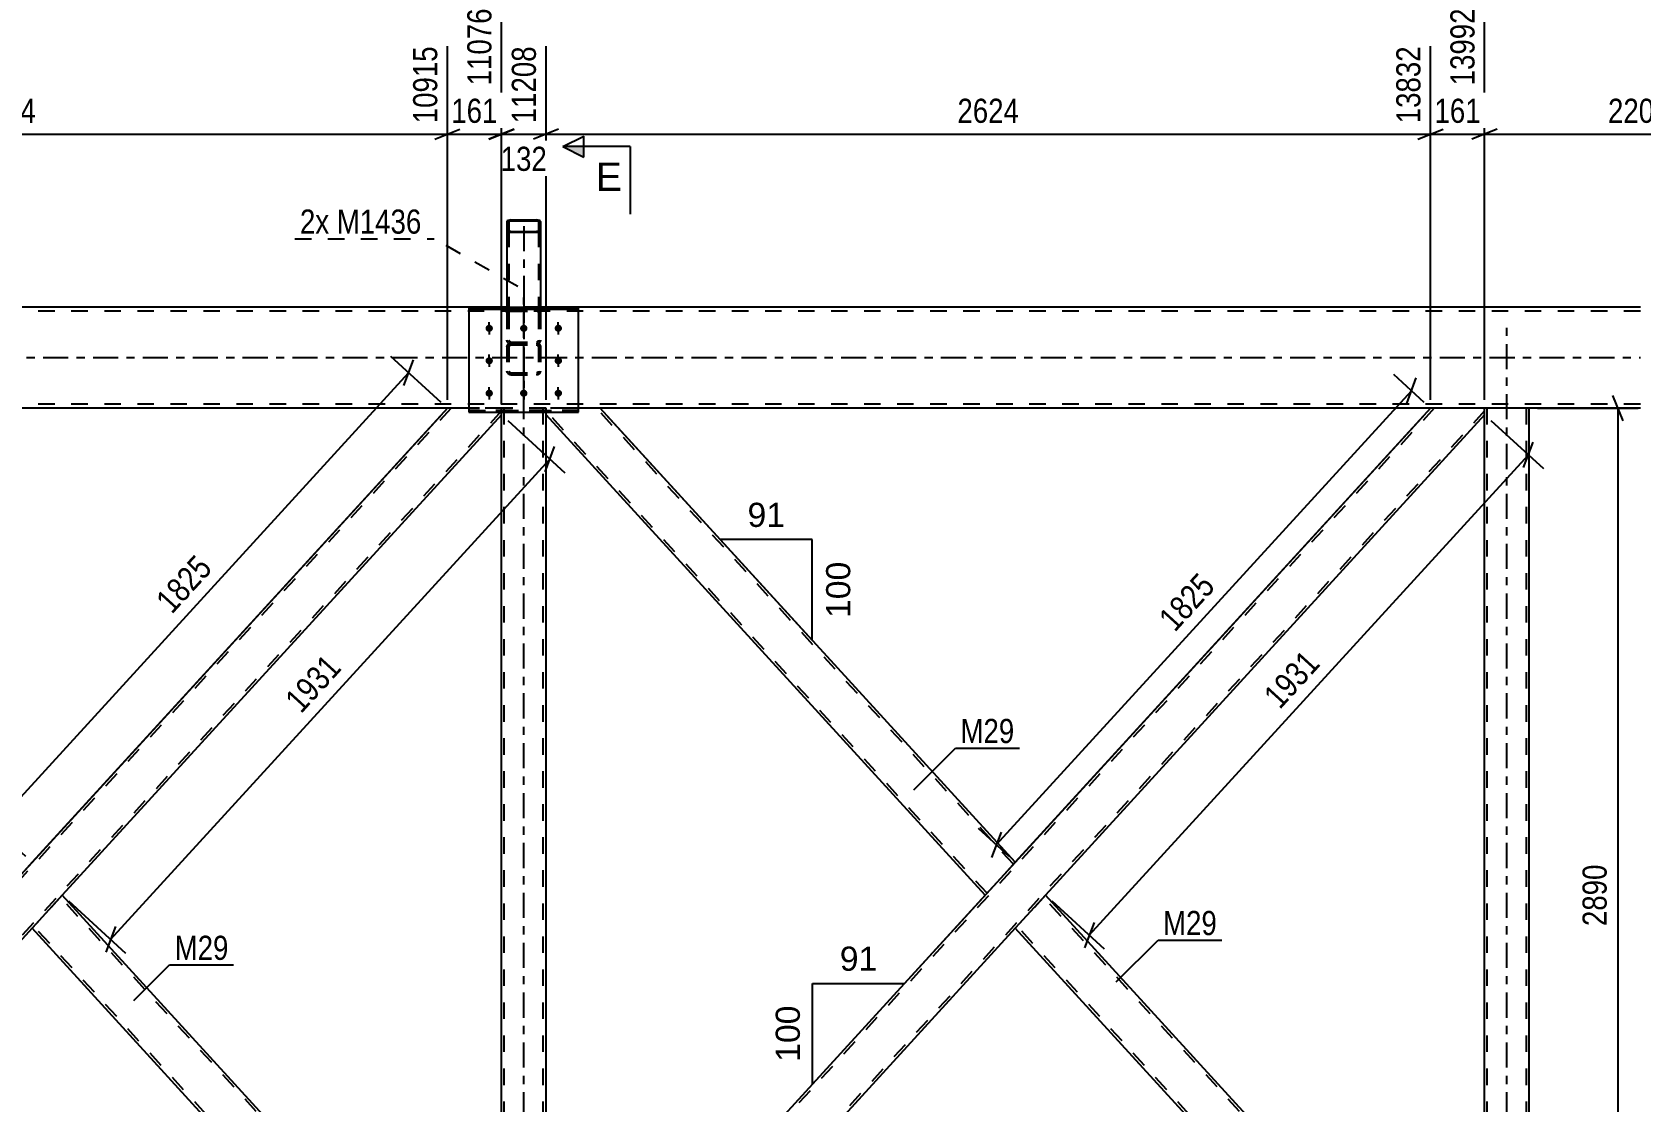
# Model space of a CAD drawing. Header units: millimetres. Extents: x -81 to 760, y -449 to 145.
# Drawn here: x 387.3 to 578.2, y -88.3 to 38.6 of the extents above; entities that cross this region are included whole.
import ezdxf

# ---------------------------------------------------------------- set-up
doc = ezdxf.new("R2010")
doc.units = ezdxf.units.MM
doc.linetypes.add('DXK_LINE_DOT2', pattern=[3.9198, 1.9599, -1.9599])
doc.linetypes.add('DXK_LINE_DOT3', pattern=[5.9187, 2.979, -0.9799, 0.9799, -0.9799])
doc.styles.add('Arial', font='ARIAL.TTF', dxfattribs={"height": 0.2})
doc.styles.add('Arial Narrow', font='ARIALN.TTF', dxfattribs={"height": 0.2})

# ---------------------------------------------------------------- blocks, each defined once
blk = doc.blocks.new('Part-389626899-6628 - 6530')
at = {"color": 2, "linetype": 'Continuous'}
for p, q in [((390.91, -63.8), (387.33, -67.71)), ((443.03, -120.8), (390.91, -63.8)), ((436.6, -121.6), (387.33, -67.71)), ((443.03, -121.6), (443.03, -120.8))]:
    blk.add_line(p, q, dxfattribs=at)
at = {"color": 7, "linetype": 'DXK_LINE_DOT2'}
for p, q in [((443.03, -121.27), (390.69, -64.04)), ((387.55, -67.48), (387.57, -67.46)), ((437.04, -121.6), (387.55, -67.48)), ((443.03, -121.6), (436.6, -121.6)), ((443.03, -121.6), (443.03, -121.57))]:
    blk.add_line(p, q, dxfattribs=at)
blk = doc.blocks.new('Part-389626899-6601 - 6530')
at = {"color": 7, "linetype": 'DXK_LINE_DOT3'}
blk.add_line((445.67, -131.6), (445.67, 4), dxfattribs=at)
at = {"color": 7, "linetype": 'DXK_LINE_DOT2'}
for p, q in [((448.31, -6), (443.03, -6)), ((443.03, -6.8), (443.03, -6)), ((443.35, -121.6), (443.35, -6)), ((447.99, -121.6), (447.99, -6)), ((448.31, -6.8), (448.31, -6)), ((443.03, -121.6), (443.03, -120.8)), ((443.03, -121.6), (448.31, -121.6)), ((448.31, -121.6), (448.31, -120.8))]:
    blk.add_line(p, q, dxfattribs=at)
at = {"color": 2, "linetype": 'Continuous'}
for p, q in [((443.03, -120.8), (443.03, -6.8)), ((448.31, -120.8), (448.31, -6.8))]:
    blk.add_line(p, q, dxfattribs=at)
blk = doc.blocks.new('Part-389626899-6561 - 6530')
at = {"color": 7, "linetype": 'DXK_LINE_DOT2'}
for p, q in [((437.04, -6), (331.64, -121.27)), ((443.03, -6.33), (337.63, -121.6)), ((443.03, -6), (436.6, -6)), ((443.03, -6.48), (443.03, -6)), ((387.33, -59.89), (383.76, -63.8)), ((390.91, -63.8), (387.33, -67.71)), ((338.06, -121.6), (331.64, -121.6))]:
    blk.add_line(p, q, dxfattribs=at)
at = {"color": 2, "linetype": 'Continuous'}
for p, q in [((436.6, -6), (387.33, -59.89)), ((443.03, -6.8), (390.91, -63.8)), ((443.03, -6.52), (443.03, -6.48)), ((443.03, -6.8), (443.03, -6.52)), ((383.76, -63.8), (331.64, -120.8)), ((387.33, -67.71), (338.06, -121.6)), ((331.64, -121.6), (331.64, -120.8))]:
    blk.add_line(p, q, dxfattribs=at)
blk = doc.blocks.new('Part-389626899-6571 - 6530')
at = {"color": 7, "linetype": 'DXK_LINE_DOT2'}
for p, q in [((454.73, -6), (448.31, -6)), ((448.31, -6.48), (448.31, -6)), ((500.64, -63.56), (448.31, -6.33)), ((503.78, -60.12), (454.3, -6)), ((503.97, -59.92), (503.57, -60.36)), ((500.64, -63.56), (500.66, -63.54))]:
    blk.add_line(p, q, dxfattribs=at)
at = {"color": 2, "linetype": 'Continuous'}
for p, q in [((448.31, -6.8), (448.31, -6.48)), ((500.42, -63.8), (448.31, -6.8)), ((504, -59.89), (454.73, -6)), ((503.57, -60.36), (500.42, -63.8)), ((504, -59.89), (503.57, -60.36))]:
    blk.add_line(p, q, dxfattribs=at)
blk = doc.blocks.new('Part-389626899-6576 - 6530')
at = {"color": 7, "linetype": 'DXK_LINE_DOT2'}
for p, q in [((553.71, -6), (448.31, -121.27)), ((559.69, -6.33), (454.3, -121.6)), ((559.69, -6), (553.27, -6)), ((504, -59.89), (500.42, -63.8)), ((507.58, -63.8), (504, -67.71)), ((454.73, -121.6), (448.31, -121.6))]:
    blk.add_line(p, q, dxfattribs=at)
at = {"color": 2, "linetype": 'Continuous'}
for p, q in [((553.27, -6), (504, -59.89)), ((559.69, -6.8), (507.58, -63.8)), ((559.69, -6.8), (559.69, -6)), ((500.42, -63.8), (448.31, -120.8)), ((504, -67.71), (454.73, -121.6)), ((448.31, -121.6), (448.31, -120.8))]:
    blk.add_line(p, q, dxfattribs=at)
blk = doc.blocks.new('Part-389626899-6591 - 6530')
at = {"color": 7, "linetype": 'DXK_LINE_DOT3'}
blk.add_line((562.33, -131.6), (562.33, 4), dxfattribs=at)
at = {"color": 7, "linetype": 'DXK_LINE_DOT2'}
for p, q in [((564.97, -6), (559.69, -6)), ((559.69, -6.8), (559.69, -6)), ((560.01, -121.6), (560.01, -6)), ((564.65, -121.6), (564.65, -6)), ((559.69, -121.6), (559.69, -120.8)), ((564.97, -121.6), (559.69, -121.6))]:
    blk.add_line(p, q, dxfattribs=at)
at = {"color": 2, "linetype": 'Continuous'}
for p, q in [((559.69, -120.8), (559.69, -6.8)), ((564.97, -121.6), (564.97, -6))]:
    blk.add_line(p, q, dxfattribs=at)
blk = doc.blocks.new('Part-389626899-6607 - 6530')
at = {"color": 7, "linetype": 'DXK_LINE_DOT2'}
for p, q in [((443.96, 5.79), (444.15, 5.83)), ((444.15, 5.83), (447.19, 5.83)), ((447.19, 5.83), (447.37, 5.79)), ((443.67, 5.32), (443.7, 5.51)), ((443.67, 5.32), (443.67, -1.59)), ((443.93, 5.41), (443.91, 5.32)), ((443.91, 5.32), (443.91, -1.59)), ((443.98, 5.5), (443.93, 5.41)), ((444.05, 5.55), (443.98, 5.5)), ((444.15, 5.57), (444.05, 5.55)), ((444.15, 5.57), (447.19, 5.57)), ((447.28, 5.55), (447.19, 5.57)), ((447.36, 5.5), (447.28, 5.55)), ((447.41, 5.41), (447.36, 5.5)), ((447.43, 5.32), (447.41, 5.41)), ((447.43, 5.32), (447.43, -1.59)), ((447.63, 5.51), (447.67, 5.32)), ((447.67, 5.32), (447.67, -1.59)), ((443.7, 1.89), (443.67, 2.08)), ((443.91, 2.08), (443.93, 1.98)), ((443.93, 1.98), (443.98, 1.9)), ((447.36, 1.9), (447.41, 1.98)), ((447.41, 1.98), (447.43, 2.08)), ((447.67, 2.08), (447.63, 1.89)), ((443.7, 1.44), (443.67, 1.27)), ((443.81, 1.59), (443.7, 1.44)), ((443.96, 1.69), (443.81, 1.59)), ((443.91, 1.27), (443.93, 1.36)), ((443.93, 1.36), (443.98, 1.43)), ((444.15, 1.72), (443.96, 1.69)), ((444.15, 1.57), (443.96, 1.61)), ((443.98, 1.9), (444.05, 1.84)), ((443.98, 1.43), (444.05, 1.48)), ((444.05, 1.84), (444.15, 1.83)), ((444.05, 1.48), (444.15, 1.5)), ((444.15, 1.83), (447.19, 1.83)), ((444.15, 1.72), (447.19, 1.72)), ((444.15, 1.57), (447.19, 1.57)), ((444.15, 1.5), (447.19, 1.5)), ((447.19, 1.83), (447.28, 1.84)), ((447.37, 1.69), (447.19, 1.72)), ((447.37, 1.61), (447.19, 1.57)), ((447.19, 1.5), (447.28, 1.48)), ((447.28, 1.84), (447.36, 1.9)), ((447.28, 1.48), (447.36, 1.43)), ((447.36, 1.43), (447.41, 1.36)), ((447.53, 1.59), (447.37, 1.69)), ((447.41, 1.36), (447.43, 1.27)), ((447.63, 1.44), (447.53, 1.59)), ((447.67, 1.27), (447.63, 1.44)), ((443.67, -1.59), (443.7, -1.76)), ((443.7, -1.76), (443.81, -1.9)), ((443.81, -1.9), (443.96, -2)), ((443.93, -1.67), (443.91, -1.59)), ((443.98, -1.74), (443.93, -1.67)), ((444.05, -1.79), (443.98, -1.74)), ((444.15, -1.81), (444.05, -1.79)), ((444.15, -1.81), (447.19, -1.81)), ((447.28, -1.79), (447.19, -1.81)), ((447.36, -1.74), (447.28, -1.79)), ((447.41, -1.67), (447.36, -1.74)), ((447.37, -2), (447.53, -1.9)), ((447.43, -1.59), (447.41, -1.67)), ((447.53, -1.9), (447.63, -1.76)), ((447.63, -1.76), (447.67, -1.59)), ((443.96, -2), (444.15, -2.04)), ((444.15, -2.04), (447.19, -2.04)), ((447.19, -2.04), (447.37, -2))]:
    blk.add_line(p, q, dxfattribs=at)
at = {"color": 7, "linetype": 'DXK_LINE_DOT3'}
blk.add_line((445.67, 7.12), (445.67, -3.58), dxfattribs=at)
at = {"color": 7, "linetype": 'DXK_LINE_DOT2'}
for centre, start, end in [((444.17, 5.34), 114.3199, 159.2416), ((447.17, 5.34), 20.7584, 65.6801), ((444.17, 2.06), 200.7584, 245.6801), ((447.17, 2.06), 294.3199, 339.2416)]:
    blk.add_arc(centre, 0.496, start, end, dxfattribs=at)
blk = doc.blocks.new('Part-389626899-6633 - 6530')
at = {"color": 2, "linetype": 'Continuous'}
for p, q in [((507.58, -63.8), (504, -67.71)), ((559.69, -120.8), (507.58, -63.8)), ((553.27, -121.6), (504, -67.71)), ((559.69, -121.6), (559.69, -120.8))]:
    blk.add_line(p, q, dxfattribs=at)
at = {"color": 7, "linetype": 'DXK_LINE_DOT2'}
for p, q in [((559.69, -121.27), (507.36, -64.04)), ((504.22, -67.48), (504.23, -67.46)), ((553.7, -121.6), (504.22, -67.48)), ((559.69, -121.6), (553.27, -121.6)), ((559.69, -121.6), (559.69, -121.57))]:
    blk.add_line(p, q, dxfattribs=at)
blk = doc.blocks.new('Part-389626899-6654 - 6530')
at = {"color": 7, "linetype": 'DXK_LINE_DOT2'}
for p, q in [((444.15, 5.83), (443.96, 5.79)), ((444.15, 5.83), (447.19, 5.83)), ((447.37, 5.79), (447.19, 5.83)), ((443.7, 5.51), (443.67, 5.32)), ((443.67, 5.32), (443.67, -1.59)), ((443.91, 5.32), (443.93, 5.41)), ((443.91, 5.32), (443.91, -1.59)), ((443.93, 5.41), (443.98, 5.5)), ((443.98, 5.5), (444.05, 5.55)), ((444.05, 5.55), (444.15, 5.57)), ((444.15, 5.57), (447.19, 5.57)), ((447.19, 5.57), (447.28, 5.55)), ((447.28, 5.55), (447.36, 5.5)), ((447.36, 5.5), (447.41, 5.41)), ((447.41, 5.41), (447.43, 5.32)), ((447.43, 5.32), (447.43, -1.59)), ((447.67, 5.32), (447.63, 5.51)), ((447.67, 5.32), (447.67, -1.59)), ((443.67, 2.08), (443.7, 1.89)), ((443.93, 1.98), (443.91, 2.08)), ((443.98, 1.9), (443.93, 1.98)), ((447.41, 1.98), (447.36, 1.9)), ((447.43, 2.08), (447.41, 1.98)), ((447.63, 1.89), (447.67, 2.08)), ((443.67, 1.27), (443.7, 1.44)), ((443.7, 1.44), (443.81, 1.59)), ((443.81, 1.59), (443.96, 1.69)), ((443.93, 1.36), (443.91, 1.27)), ((443.98, 1.43), (443.93, 1.36)), ((443.96, 1.69), (444.15, 1.72)), ((443.96, 1.61), (444.15, 1.57)), ((444.05, 1.84), (443.98, 1.9)), ((444.05, 1.48), (443.98, 1.43)), ((444.15, 1.83), (444.05, 1.84)), ((444.15, 1.5), (444.05, 1.48)), ((444.15, 1.83), (447.19, 1.83)), ((444.15, 1.72), (447.19, 1.72)), ((444.15, 1.57), (447.19, 1.57)), ((444.15, 1.5), (447.19, 1.5)), ((447.28, 1.84), (447.19, 1.83)), ((447.19, 1.72), (447.37, 1.69)), ((447.19, 1.57), (447.37, 1.61)), ((447.28, 1.48), (447.19, 1.5)), ((447.36, 1.9), (447.28, 1.84)), ((447.36, 1.43), (447.28, 1.48)), ((447.41, 1.36), (447.36, 1.43)), ((447.37, 1.69), (447.53, 1.59)), ((447.43, 1.27), (447.41, 1.36)), ((447.53, 1.59), (447.63, 1.44)), ((447.63, 1.44), (447.67, 1.27)), ((443.7, -1.76), (443.67, -1.59)), ((443.81, -1.9), (443.7, -1.76)), ((443.96, -2), (443.81, -1.9)), ((443.91, -1.59), (443.93, -1.67)), ((443.93, -1.67), (443.98, -1.74)), ((443.98, -1.74), (444.05, -1.79)), ((444.05, -1.79), (444.15, -1.81)), ((444.15, -1.81), (447.19, -1.81)), ((447.19, -1.81), (447.28, -1.79)), ((447.28, -1.79), (447.36, -1.74)), ((447.36, -1.74), (447.41, -1.67)), ((447.53, -1.9), (447.37, -2)), ((447.41, -1.67), (447.43, -1.59)), ((447.63, -1.76), (447.53, -1.9)), ((447.67, -1.59), (447.63, -1.76)), ((444.15, -2.04), (443.96, -2)), ((444.15, -2.04), (447.19, -2.04)), ((447.37, -2), (447.19, -2.04))]:
    blk.add_line(p, q, dxfattribs=at)
at = {"color": 7, "linetype": 'DXK_LINE_DOT3'}
blk.add_line((445.67, -3.58), (445.67, 7.12), dxfattribs=at)
at = {"color": 7, "linetype": 'DXK_LINE_DOT2'}
for centre, start, end in [((444.17, 5.34), 114.32, 159.2417), ((447.17, 5.34), 20.7583, 65.68), ((444.17, 2.06), 200.7583, 245.68), ((447.17, 2.06), 294.32, 339.2417)]:
    blk.add_arc(centre, 0.496, start, end, dxfattribs=at)
blk = doc.blocks.new('Part-389626899-6658 - 6530')
at = {"color": 2, "linetype": 'Continuous'}
for p, q in [((452.17, 5.95), (439.17, 5.95)), ((439.17, 5.95), (439.17, -6.48)), ((439.17, 5.73), (452.17, 5.73)), ((452.17, -6.48), (452.17, 5.95)), ((439.17, -6.48), (452.17, -6.48))]:
    blk.add_line(p, q, dxfattribs=at)
at = {"color": 7, "linetype": 'DXK_LINE_DOT2'}
blk.add_line((439.17, -6.26), (452.17, -6.26), dxfattribs=at)
blk = doc.blocks.new('Part-389626899-6664 - 6530')
at = {"color": 7, "linetype": 'DXK_LINE_DOT2'}
for p, q in [((452.17, 5.95), (439.17, 5.95)), ((439.17, 5.95), (439.17, -6.48)), ((439.17, 5.73), (452.17, 5.73)), ((452.17, -6.48), (452.17, 5.95)), ((452.17, -6.27), (439.17, -6.27)), ((439.17, -6.48), (452.17, -6.48))]:
    blk.add_line(p, q, dxfattribs=at)
blk = doc.blocks.new('Part-389626899-6712 - 6530')
at = {"color": 2, "linetype": 'Continuous'}
for p, q in [((443.67, 6), (0, 6)), ((578.17, 6), (447.67, 6)), ((439.17, -6), (218.83, -6)), ((578.17, -6), (452.17, -6))]:
    blk.add_line(p, q, dxfattribs=at)
at = {"color": 7, "linetype": 'DXK_LINE_DOT2'}
for p, q in [((447.67, 6), (443.67, 6)), ((578.17, 5.52), (0, 5.52)), ((578.17, -5.52), (0, -5.52)), ((452.17, -6), (439.17, -6))]:
    blk.add_line(p, q, dxfattribs=at)
at = {"color": 7, "linetype": 'DXK_LINE_DOT3'}
blk.add_line((-2, 0), (578.17, 0), dxfattribs=at)
blk = doc.blocks.new('Bolt-389626899-6813 - 6530')
at = {"linetype": 'Continuous'}
for points in [[(441.57, 3.89), (441.66, 3.88), (441.75, 3.85), (441.83, 3.81), (441.89, 3.75), (441.95, 3.68), (441.99, 3.6), (442, 3.52), (442, 3.43), (441.99, 3.35), (441.95, 3.27), (441.89, 3.2), (441.83, 3.14), (441.75, 3.1), (441.66, 3.07), (441.57, 3.06), (441.48, 3.07), (441.39, 3.1), (441.31, 3.14), (441.24, 3.2), (441.19, 3.27), (441.15, 3.35), (441.13, 3.43), (441.13, 3.52), (441.15, 3.6), (441.19, 3.68), (441.24, 3.75), (441.31, 3.81), (441.39, 3.85), (441.48, 3.88)], [(445.67, 3.89), (445.76, 3.88), (445.85, 3.85), (445.93, 3.81), (445.99, 3.75), (446.05, 3.68), (446.09, 3.6), (446.1, 3.52), (446.1, 3.43), (446.09, 3.35), (446.05, 3.27), (445.99, 3.2), (445.93, 3.14), (445.85, 3.1), (445.76, 3.07), (445.67, 3.06), (445.58, 3.07), (445.49, 3.1), (445.41, 3.14), (445.34, 3.2), (445.29, 3.27), (445.25, 3.35), (445.23, 3.43), (445.23, 3.52), (445.25, 3.6), (445.29, 3.68), (445.34, 3.75), (445.41, 3.81), (445.49, 3.85), (445.58, 3.88)], [(449.77, 3.89), (449.86, 3.88), (449.95, 3.85), (450.03, 3.81), (450.09, 3.75), (450.15, 3.68), (450.19, 3.6), (450.2, 3.52), (450.2, 3.43), (450.19, 3.35), (450.15, 3.27), (450.09, 3.2), (450.03, 3.14), (449.95, 3.1), (449.86, 3.07), (449.77, 3.06), (449.68, 3.07), (449.59, 3.1), (449.51, 3.14), (449.44, 3.2), (449.39, 3.27), (449.35, 3.35), (449.33, 3.43), (449.33, 3.52), (449.35, 3.6), (449.39, 3.68), (449.44, 3.75), (449.51, 3.81), (449.59, 3.85), (449.68, 3.88)], [(441.57, 0.04), (441.66, 0.03), (441.75, 0), (441.83, -0.04), (441.89, -0.1), (441.95, -0.17), (441.99, -0.25), (442, -0.33), (442, -0.42), (441.99, -0.5), (441.95, -0.58), (441.89, -0.65), (441.83, -0.71), (441.75, -0.75), (441.66, -0.78), (441.57, -0.79), (441.48, -0.78), (441.39, -0.75), (441.31, -0.71), (441.24, -0.65), (441.19, -0.58), (441.15, -0.5), (441.13, -0.42), (441.13, -0.33), (441.15, -0.25), (441.19, -0.17), (441.24, -0.1), (441.31, -0.04), (441.39, 0), (441.48, 0.03)], [(449.77, 0.04), (449.86, 0.03), (449.95, 0), (450.03, -0.04), (450.09, -0.1), (450.15, -0.17), (450.19, -0.25), (450.2, -0.33), (450.2, -0.42), (450.19, -0.5), (450.15, -0.58), (450.09, -0.65), (450.03, -0.71), (449.95, -0.75), (449.86, -0.78), (449.77, -0.79), (449.68, -0.78), (449.59, -0.75), (449.51, -0.71), (449.44, -0.65), (449.39, -0.58), (449.35, -0.5), (449.33, -0.42), (449.33, -0.33), (449.35, -0.25), (449.39, -0.17), (449.44, -0.1), (449.51, -0.04), (449.59, 0), (449.68, 0.03)], [(441.57, -3.81), (441.66, -3.82), (441.75, -3.85), (441.83, -3.89), (441.89, -3.95), (441.95, -4.02), (441.99, -4.1), (442, -4.19), (442, -4.27), (441.99, -4.36), (441.95, -4.44), (441.89, -4.51), (441.83, -4.56), (441.75, -4.61), (441.66, -4.63), (441.57, -4.64), (441.48, -4.63), (441.39, -4.61), (441.31, -4.56), (441.24, -4.51), (441.19, -4.44), (441.15, -4.36), (441.13, -4.27), (441.13, -4.19), (441.15, -4.1), (441.19, -4.02), (441.24, -3.95), (441.31, -3.89), (441.39, -3.85), (441.48, -3.82)], [(445.67, -3.81), (445.76, -3.82), (445.85, -3.85), (445.93, -3.89), (445.99, -3.95), (446.05, -4.02), (446.09, -4.1), (446.1, -4.19), (446.1, -4.27), (446.09, -4.36), (446.05, -4.44), (445.99, -4.51), (445.93, -4.56), (445.85, -4.61), (445.76, -4.63), (445.67, -4.64), (445.58, -4.63), (445.49, -4.61), (445.41, -4.56), (445.34, -4.51), (445.29, -4.44), (445.25, -4.36), (445.23, -4.27), (445.23, -4.19), (445.25, -4.1), (445.29, -4.02), (445.34, -3.95), (445.41, -3.89), (445.49, -3.85), (445.58, -3.82)], [(449.77, -3.81), (449.86, -3.82), (449.95, -3.85), (450.03, -3.89), (450.09, -3.95), (450.15, -4.02), (450.19, -4.1), (450.2, -4.19), (450.2, -4.27), (450.19, -4.36), (450.15, -4.44), (450.09, -4.51), (450.03, -4.56), (449.95, -4.61), (449.86, -4.63), (449.77, -4.64), (449.68, -4.63), (449.59, -4.61), (449.51, -4.56), (449.44, -4.51), (449.39, -4.44), (449.35, -4.36), (449.33, -4.27), (449.33, -4.19), (449.35, -4.1), (449.39, -4.02), (449.44, -3.95), (449.51, -3.89), (449.59, -3.85), (449.68, -3.82)]]:
    blk.add_hatch(color=1, dxfattribs=at).paths.add_polyline_path(points)
at = {"color": 1, "linetype": 'Continuous'}
for p, q in [((441.57, 3.87), (441.57, 2.74)), ((445.67, 3.87), (445.67, 2.74)), ((449.77, 3.87), (449.77, 2.74)), ((441.57, 0.02), (441.57, -1.11)), ((449.77, 0.02), (449.77, -1.11)), ((441.57, -3.83), (441.57, -4.97)), ((445.67, -3.83), (445.67, -4.97)), ((449.77, -3.83), (449.77, -4.97))]:
    blk.add_line(p, q, dxfattribs=at)
blk = doc.blocks.new('Bolt-389626899-6815 - 6530')
at = {"color": 1, "linetype": 'DXK_LINE_DOT2'}
for p, q in [((441.57, 3.08), (441.57, 4.22)), ((445.67, 3.08), (445.67, 4.22)), ((449.77, 3.08), (449.77, 4.22)), ((441.57, -0.77), (441.57, 0.36)), ((449.77, -0.77), (449.77, 0.36)), ((441.57, -4.63), (441.57, -3.49)), ((445.67, -4.63), (445.67, -3.49)), ((449.77, -4.63), (449.77, -3.49))]:
    blk.add_line(p, q, dxfattribs=at)
blk = doc.blocks.new('Part-389626899-63436 - 6530')
at = {"color": 2, "linetype": 'Continuous'}
for p, q in [((443.7, 16.23), (443.67, 16.16)), ((443.67, 16.16), (443.67, 5.95)), ((443.81, 16.28), (443.7, 16.23)), ((443.96, 16.32), (443.81, 16.28)), ((443.91, 16.16), (443.93, 16.19)), ((443.91, 16.16), (443.91, 15.05)), ((443.93, 16.19), (443.98, 16.22)), ((444.15, 16.34), (443.96, 16.32)), ((443.98, 16.22), (444.05, 16.24)), ((444.05, 16.24), (444.15, 16.25)), ((444.15, 16.34), (447.19, 16.34)), ((444.15, 16.25), (447.19, 16.25)), ((447.37, 16.32), (447.19, 16.34)), ((447.19, 16.25), (447.28, 16.24)), ((447.28, 16.24), (447.36, 16.22)), ((447.36, 16.22), (447.41, 16.19)), ((447.53, 16.28), (447.37, 16.32)), ((447.41, 16.19), (447.43, 16.16)), ((447.43, 16.16), (447.43, 15.05)), ((447.63, 16.23), (447.53, 16.28)), ((447.67, 16.16), (447.63, 16.23)), ((447.67, 16.16), (447.67, 5.95)), ((443.67, 15.05), (443.7, 14.99)), ((443.7, 14.99), (443.81, 14.93)), ((443.81, 14.93), (443.96, 14.89)), ((443.93, 15.02), (443.91, 15.05)), ((443.98, 14.99), (443.93, 15.02)), ((443.96, 14.89), (444.15, 14.88)), ((444.05, 14.97), (443.98, 14.99)), ((444.15, 14.97), (444.05, 14.97)), ((444.15, 14.97), (447.19, 14.97)), ((444.15, 14.88), (447.19, 14.88)), ((447.28, 14.97), (447.19, 14.97)), ((447.19, 14.88), (447.37, 14.89)), ((447.36, 14.99), (447.28, 14.97)), ((447.41, 15.02), (447.36, 14.99)), ((447.37, 14.89), (447.53, 14.93)), ((447.43, 15.05), (447.41, 15.02)), ((447.53, 14.93), (447.63, 14.99)), ((447.63, 14.99), (447.67, 15.05))]:
    blk.add_line(p, q, dxfattribs=at)
at = {"color": 7, "linetype": 'DXK_LINE_DOT3'}
blk.add_line((445.67, 15.61), (445.67, 5.51), dxfattribs=at)
at = {"color": 7, "linetype": 'DXK_LINE_DOT2'}
for p, q in [((443.91, 15.05), (443.91, 5.69)), ((447.43, 15.05), (447.43, 5.69)), ((447.67, 6), (443.67, 6)), ((443.67, 5.95), (443.67, 5.69)), ((443.67, 5.83), (443.91, 5.83)), ((447.43, 5.83), (447.67, 5.83)), ((447.67, 5.95), (447.67, 5.69)), ((443.7, 5.62), (443.67, 5.69)), ((443.81, 5.57), (443.7, 5.62)), ((443.96, 5.53), (443.81, 5.57)), ((443.91, 5.69), (443.93, 5.66)), ((443.93, 5.66), (443.98, 5.63)), ((444.15, 5.51), (443.96, 5.53)), ((443.98, 5.63), (444.05, 5.61)), ((444.05, 5.61), (444.15, 5.6)), ((444.15, 5.6), (447.19, 5.6)), ((444.15, 5.51), (447.19, 5.51)), ((447.19, 5.6), (447.28, 5.61)), ((447.37, 5.53), (447.19, 5.51)), ((447.28, 5.61), (447.36, 5.63)), ((447.36, 5.63), (447.41, 5.66)), ((447.53, 5.57), (447.37, 5.53)), ((447.41, 5.66), (447.43, 5.69)), ((447.63, 5.62), (447.53, 5.57)), ((447.67, 5.69), (447.63, 5.62))]:
    blk.add_line(p, q, dxfattribs=at)
blk = doc.blocks.new('StraightDimension-389626899-7785 - 6530')
at = {"color": 7, "linetype": 'Continuous'}
for p, q in [((435.87, -5.33), (429.9, 0.13)), ((382.74, -55.68), (432.01, -1.8)), ((431.44, -3.31), (432.58, -0.28)), ((386.6, -59.21), (380.63, -53.76)), ((383.31, -54.17), (382.17, -57.2))]:
    blk.add_line(p, q, dxfattribs=at)
at = {"color": 0}
blk.add_wipeout([(409.69, -25.09), (406.59, -22.26), (400.85, -28.54), (403.95, -31.37)], dxfattribs=at)
at = {"color": 3, "style": 'Arial Narrow'}
blk.add_text('1825', height=2.863, rotation=47.5612, dxfattribs=at).set_placement((403.91, -30.53))
blk = doc.blocks.new('AngleDimension-389626899-38770 - 6530')
at = {"color": 7, "linetype": 'Continuous'}
for p, q in [((552.6, -6.74), (490.86, -74.26)), ((479.93, -74.26), (490.86, -74.26)), ((479.93, -86.21), (490.86, -74.26)), ((479.93, -86.21), (479.93, -74.26))]:
    blk.add_line(p, q, dxfattribs=at)
at = {"color": 0}
for points in [[(488.22, -73.36), (488.22, -69.16), (482.57, -69.16), (482.57, -73.36)], [(479.03, -76.3), (474.83, -76.3), (474.83, -84.17), (479.03, -84.17)]]:
    blk.add_wipeout(points, dxfattribs=at)
at = {"color": 3, "style": 'Arial'}
blk.add_text('91', height=2.865, dxfattribs=at).set_placement((483.17, -72.76))
blk.add_text('100', height=2.865, rotation=90.0002, dxfattribs=at).set_placement((478.43, -83.57))
blk = doc.blocks.new('StraightDimension-389626899-7770 - 6530')
at = {"color": 7, "linetype": 'Continuous'}
for p, q in [((443.77, -7.47), (450.53, -13.66)), ((448.19, -13.55), (449.33, -10.53)), ((396.64, -69.04), (448.76, -12.04)), ((391.65, -64.47), (398.42, -70.66)), ((397.21, -67.53), (396.07, -70.55))]:
    blk.add_line(p, q, dxfattribs=at)
at = {"color": 0}
blk.add_wipeout([(425.02, -36.89), (421.92, -34.06), (416.18, -40.34), (419.28, -43.18)], dxfattribs=at)
at = {"color": 3, "style": 'Arial Narrow'}
blk.add_text('1931', height=2.863, rotation=47.5612, dxfattribs=at).set_placement((419.24, -42.33))
blk = doc.blocks.new('StraightDimension-389626899-7806 - 6530')
at = {"color": 7, "linetype": 'Continuous'}
for p, q in [((560.43, -7.47), (566.66, -13.17)), ((564.32, -13.06), (565.46, -10.04)), ((512.77, -68.55), (564.89, -11.55)), ((508.32, -64.47), (514.55, -70.17)), ((513.34, -67.04), (512.21, -70.06))]:
    blk.add_line(p, q, dxfattribs=at)
at = {"color": 0}
blk.add_wipeout([(541.15, -36.4), (538.05, -33.57), (532.31, -39.85), (535.41, -42.69)], dxfattribs=at)
at = {"color": 3, "style": 'Arial Narrow'}
blk.add_text('1931', height=2.863, rotation=47.5612, dxfattribs=at).set_placement((535.37, -41.84))
blk = doc.blocks.new('StraightDimension-389626899-7821 - 6530')
at = {"color": 7, "linetype": 'Continuous'}
for p, q in [((552.53, -5.33), (548.91, -2.01)), ((550.45, -5.45), (551.58, -2.42)), ((501.74, -57.82), (551.01, -3.94)), ((503.26, -59.21), (499.64, -55.9)), ((502.31, -56.31), (501.17, -59.34))]:
    blk.add_line(p, q, dxfattribs=at)
at = {"color": 0}
blk.add_wipeout([(528.7, -27.23), (525.6, -24.4), (519.85, -30.68), (522.95, -33.52)], dxfattribs=at)
at = {"color": 3, "style": 'Arial Narrow'}
blk.add_text('1825', height=2.863, rotation=47.5612, dxfattribs=at).set_placement((522.92, -32.67))
blk = doc.blocks.new('AngleDimension-389626899-38766 - 6530')
at = {"color": 7, "linetype": 'Continuous'}
for p, q in [((435.93, -6.74), (374.19, -74.26)), ((363.26, -74.26), (374.19, -74.26)), ((363.26, -86.21), (374.19, -74.26)), ((363.26, -86.21), (363.26, -74.26))]:
    blk.add_line(p, q, dxfattribs=at)
at = {"color": 0}
for points in [[(371.55, -73.36), (371.55, -69.16), (365.9, -69.16), (365.9, -73.36)], [(362.36, -76.3), (358.16, -76.3), (358.16, -84.17), (362.36, -84.17)]]:
    blk.add_wipeout(points, dxfattribs=at)
at = {"color": 3, "style": 'Arial'}
blk.add_text('91', height=2.865, dxfattribs=at).set_placement((366.5, -72.76))
blk.add_text('100', height=2.865, rotation=90.0002, dxfattribs=at).set_placement((361.76, -83.57))
blk = doc.blocks.new('AngleDimension-389626899-38793 - 6530')
at = {"color": 7, "linetype": 'Continuous'}
for p, q in [((455.41, -6.74), (468.98, -21.59)), ((479.91, -21.59), (468.98, -21.59)), ((479.91, -33.54), (468.98, -21.59)), ((479.91, -33.54), (479.91, -21.59))]:
    blk.add_line(p, q, dxfattribs=at)
at = {"color": 0}
for points in [[(477.27, -20.69), (477.27, -16.49), (471.62, -16.49), (471.62, -20.69)], [(485.01, -23.63), (480.81, -23.63), (480.81, -31.5), (485.01, -31.5)]]:
    blk.add_wipeout(points, dxfattribs=at)
at = {"color": 3, "style": 'Arial'}
blk.add_text('91', height=2.865, dxfattribs=at).set_placement((472.22, -20.09))
blk.add_text('100', height=2.865, rotation=90.0002, dxfattribs=at).set_placement((484.41, -30.9))
blk = doc.blocks.new('StraightDimension-389626899-38967 - 6530')
at = {"color": 7, "linetype": 'Continuous'}
for p, q in [((559.69, -5), (559.69, 41.45)), ((596.27, 7), (596.27, 36.95)), ((561.19, 27.11), (558.19, 25.91)), ((594.77, 25.91), (597.77, 27.11)), ((559.69, 26.51), (596.27, 26.51))]:
    blk.add_line(p, q, dxfattribs=at)
at = {"color": 0, "linetype": 'Continuous'}
blk.add_wipeout([(595.67, 37.55), (591.47, 37.55), (591.47, 27.21), (595.67, 27.21)], dxfattribs=at)
at = {"color": 0}
blk.add_wipeout([(582.24, 27.26), (582.24, 31.46), (573.73, 31.46), (573.73, 27.26)], dxfattribs=at)
at = {"color": 3, "linetype": 'Continuous', "style": 'Arial Narrow'}
blk.add_text('16200', height=2.863, rotation=90.0002, dxfattribs=at).set_placement((595.07, 27.81))
at = {"color": 3, "style": 'Arial Narrow'}
blk.add_text('2208', height=2.863, dxfattribs=at).set_placement((574.33, 27.86))
blk = doc.blocks.new('StraightDimension-389626899-38968 - 6530')
at = {"color": 7, "linetype": 'Continuous'}
for p, q in [((559.69, -5), (559.69, 41.45)), ((553.27, -5), (553.27, 36.95)), ((551.77, 25.91), (554.77, 27.11)), ((561.19, 27.11), (558.19, 25.91)), ((553.27, 26.51), (559.69, 26.51))]:
    blk.add_line(p, q, dxfattribs=at)
at = {"color": 0}
blk.add_wipeout([(559.83, 27.26), (559.83, 31.46), (553.14, 31.46), (553.14, 27.26)], dxfattribs=at)
at = {"color": 0, "linetype": 'Continuous'}
blk.add_wipeout([(559.09, 42.05), (554.89, 42.05), (554.89, 31.71), (559.09, 31.71)], dxfattribs=at)
at = {"color": 3, "linetype": 'Continuous', "style": 'Arial Narrow'}
blk.add_text('13992', height=2.863, rotation=90.0002, dxfattribs=at).set_placement((558.49, 32.31))
at = {"color": 3, "style": 'Arial Narrow'}
blk.add_text('161', height=2.863, dxfattribs=at).set_placement((553.74, 27.86))
blk = doc.blocks.new('StraightDimension-389626899-38969 - 6530')
at = {"color": 7, "linetype": 'Continuous'}
for p, q in [((448.31, -5), (448.31, 36.95)), ((553.27, -5), (553.27, 36.95)), ((449.81, 27.11), (446.81, 25.91)), ((551.77, 25.91), (554.77, 27.11)), ((448.31, 26.51), (553.27, 26.51))]:
    blk.add_line(p, q, dxfattribs=at)
at = {"color": 0, "linetype": 'Continuous'}
blk.add_wipeout([(552.67, 37.55), (548.47, 37.55), (548.47, 27.21), (552.67, 27.21)], dxfattribs=at)
at = {"color": 0}
blk.add_wipeout([(505.05, 27.26), (505.05, 31.46), (496.53, 31.46), (496.53, 27.26)], dxfattribs=at)
at = {"color": 3, "linetype": 'Continuous', "style": 'Arial Narrow'}
blk.add_text('13832', height=2.863, rotation=90.0002, dxfattribs=at).set_placement((552.07, 27.81))
at = {"color": 3, "style": 'Arial Narrow'}
blk.add_text('2624', height=2.863, dxfattribs=at).set_placement((497.13, 27.86))
blk = doc.blocks.new('StraightDimension-389626899-38970 - 6530')
at = {"color": 7, "linetype": 'Continuous'}
for p, q in [((443.03, -5.48), (443.03, 41.45)), ((448.31, -5), (448.31, 36.95)), ((441.53, 25.91), (444.53, 27.11)), ((449.81, 27.11), (446.81, 25.91)), ((443.03, 26.51), (448.31, 26.51))]:
    blk.add_line(p, q, dxfattribs=at)
at = {"color": 0, "linetype": 'Continuous'}
blk.add_wipeout([(447.71, 37.55), (443.51, 37.55), (443.51, 27.21), (447.71, 27.21)], dxfattribs=at)
at = {"color": 0}
blk.add_wipeout([(449.01, 21.56), (449.01, 25.76), (442.33, 25.76), (442.33, 21.56)], dxfattribs=at)
at = {"color": 3, "linetype": 'Continuous', "style": 'Arial Narrow'}
blk.add_text('11208', height=2.863, rotation=90.0002, dxfattribs=at).set_placement((447.11, 27.81))
at = {"color": 3, "style": 'Arial Narrow'}
blk.add_text('132', height=2.863, dxfattribs=at).set_placement((442.93, 22.16))
blk = doc.blocks.new('StraightDimension-389626899-38971 - 6530')
at = {"color": 7, "linetype": 'Continuous'}
for p, q in [((443.03, -5.48), (443.03, 41.45)), ((436.6, -5), (436.6, 36.95)), ((435.1, 25.91), (438.1, 27.11)), ((444.53, 27.11), (441.53, 25.91)), ((436.6, 26.51), (443.03, 26.51))]:
    blk.add_line(p, q, dxfattribs=at)
at = {"color": 0}
blk.add_wipeout([(443.16, 27.26), (443.16, 31.46), (436.47, 31.46), (436.47, 27.26)], dxfattribs=at)
at = {"color": 0, "linetype": 'Continuous'}
blk.add_wipeout([(442.43, 42.05), (438.23, 42.05), (438.23, 31.71), (442.43, 31.71)], dxfattribs=at)
at = {"color": 3, "linetype": 'Continuous', "style": 'Arial Narrow'}
blk.add_text('11076', height=2.863, rotation=90.0002, dxfattribs=at).set_placement((441.83, 32.31))
at = {"color": 3, "style": 'Arial Narrow'}
blk.add_text('161', height=2.863, dxfattribs=at).set_placement((437.07, 27.86))
blk = doc.blocks.new('StraightDimension-389626899-38972 - 6530')
at = {"color": 7, "linetype": 'Continuous'}
for p, q in [((436.6, -5), (436.6, 36.95)), ((331.64, -5), (331.64, 35.12)), ((333.14, 27.11), (330.14, 25.91)), ((435.1, 25.91), (438.1, 27.11)), ((331.64, 26.51), (436.6, 26.51))]:
    blk.add_line(p, q, dxfattribs=at)
at = {"color": 0, "linetype": 'Continuous'}
blk.add_wipeout([(436, 37.55), (431.8, 37.55), (431.8, 27.21), (436, 27.21)], dxfattribs=at)
at = {"color": 0}
blk.add_wipeout([(388.38, 27.26), (388.38, 31.46), (379.87, 31.46), (379.87, 27.26)], dxfattribs=at)
at = {"color": 3, "linetype": 'Continuous', "style": 'Arial Narrow'}
blk.add_text('10915', height=2.863, rotation=90.0002, dxfattribs=at).set_placement((435.4, 27.81))
at = {"color": 3, "style": 'Arial Narrow'}
blk.add_text('2624', height=2.863, dxfattribs=at).set_placement((380.47, 27.86))
blk = doc.blocks.new('StraightDimension-389626899-39281 - 6530')
at = {"color": 7, "linetype": 'Continuous'}
for p, q in [((576.12, -7.5), (574.92, -4.5)), ((565.97, -6), (577.92, -6)), ((575.52, -121.6), (575.52, -6)), ((574.92, -120.1), (576.12, -123.1)), ((565.97, -121.6), (577.92, -121.6))]:
    blk.add_line(p, q, dxfattribs=at)
at = {"color": 0}
blk.add_wipeout([(574.77, -59.54), (570.57, -59.54), (570.57, -68.06), (574.77, -68.06)], dxfattribs=at)
at = {"color": 3, "style": 'Arial Narrow'}
blk.add_text('2890', height=2.863, rotation=90.0002, dxfattribs=at).set_placement((574.17, -67.46))
blk = doc.blocks.new('Mark-389626899-6567 - 6530')
at = {"color": 0}
blk.add_wipeout([(503.89, -45.74), (503.89, -42.74), (497.49, -42.74), (497.49, -45.74)], dxfattribs=at)
blk.add_wipeout([(503.89, -45.74), (503.89, -42.74), (497.49, -42.74), (497.49, -45.74)], dxfattribs=at)
at = {"color": 30, "linetype": 'Continuous'}
for p, q in [((491.94, -51.29), (496.89, -46.34)), ((496.89, -46.34), (504.49, -46.34))]:
    blk.add_line(p, q, dxfattribs=at)
at = {"color": 3, "style": 'Arial Narrow'}
blk.add_text('M29', height=2.863, dxfattribs=at).set_placement((497.49, -45.74))
blk = doc.blocks.new('Mark-389626899-6624 - 6530')
at = {"color": 0}
blk.add_wipeout([(410.63, -71.47), (410.63, -68.47), (404.24, -68.47), (404.24, -71.47)], dxfattribs=at)
blk.add_wipeout([(410.63, -71.47), (410.63, -68.47), (404.24, -68.47), (404.24, -71.47)], dxfattribs=at)
at = {"color": 30, "linetype": 'Continuous'}
for p, q in [((399.39, -76.31), (403.64, -72.07)), ((403.64, -72.07), (411.23, -72.07))]:
    blk.add_line(p, q, dxfattribs=at)
at = {"color": 3, "style": 'Arial Narrow'}
blk.add_text('M29', height=2.863, dxfattribs=at).set_placement((404.24, -71.47))
blk = doc.blocks.new('Mark-389626899-6629 - 6530')
at = {"color": 0}
blk.add_wipeout([(527.92, -68.53), (527.92, -65.53), (521.53, -65.53), (521.53, -68.53)], dxfattribs=at)
blk.add_wipeout([(527.92, -68.53), (527.92, -65.53), (521.53, -65.53), (521.53, -68.53)], dxfattribs=at)
at = {"color": 30, "linetype": 'Continuous'}
for p, q in [((515.98, -74.08), (520.93, -69.13)), ((520.93, -69.13), (528.52, -69.13))]:
    blk.add_line(p, q, dxfattribs=at)
at = {"color": 3, "style": 'Arial Narrow'}
blk.add_text('M29', height=2.863, dxfattribs=at).set_placement((521.53, -68.53))
blk = doc.blocks.new('SectionMark-389626899-33537 - 6530')
at = {"linetype": 'Continuous'}
for points in [[(452.81, 25.04), (452.81, 23.79), (450.31, 25.04)], [(452.81, -147.06), (452.81, -148.31), (450.31, -148.31)]]:
    blk.add_hatch(color=6, dxfattribs=at).paths.add_polyline_path(points)
at = {"color": 6, "linetype": 'Continuous'}
for p, q in [((450.31, 25.04), (452.81, 26.29)), ((458.31, 25.04), (450.31, 25.04)), ((450.31, 25.04), (452.81, 23.79)), ((452.81, 23.79), (452.81, 26.29)), ((458.31, 25.04), (458.31, 17.04)), ((458.31, -148.31), (458.31, -140.31)), ((450.31, -148.31), (452.81, -147.06)), ((458.31, -148.31), (450.31, -148.31)), ((452.81, -149.56), (450.31, -148.31)), ((452.81, -147.06), (452.81, -149.56))]:
    blk.add_line(p, q, dxfattribs=at)
at = {"color": 0, "linetype": 'Continuous'}
for points in [[(457.31, 19.79), (457.31, 23.29), (454.2, 23.29), (454.2, 19.79)], [(457.31, -146.56), (457.31, -143.06), (454.2, -143.06), (454.2, -146.56)]]:
    blk.add_wipeout(points, dxfattribs=at)
at = {"color": 3, "linetype": 'Continuous', "style": 'Arial'}
for p in [(454.2, 19.79), (454.2, -146.56)]:
    blk.add_text('E', height=3.34, dxfattribs=at).set_placement(p)
blk = doc.blocks.new('MarkSet-389626899-71809 - 6530')
at = {"color": 30, "linetype": 'DXK_LINE_DOT2'}
blk.add_line((444.97, 8.42), (435.03, 14.11), dxfattribs=at)
at = {"color": 0}
blk.add_wipeout([(422.58, 14.71), (422.58, 17.71), (419.11, 17.71), (419.11, 14.71)], dxfattribs=at)
blk.add_wipeout([(422.58, 14.71), (422.58, 17.71), (419.11, 17.71), (419.11, 14.71)], dxfattribs=at)
blk.add_wipeout([(433.53, 14.71), (433.53, 17.71), (423.48, 17.71), (423.48, 14.71)], dxfattribs=at)
blk.add_wipeout([(433.53, 14.71), (433.53, 17.71), (423.48, 17.71), (423.48, 14.71)], dxfattribs=at)
at = {"color": 30, "linetype": 'DXK_LINE_DOT2'}
blk.add_line((418.51, 14.11), (435.03, 14.11), dxfattribs=at)
at = {"color": 3, "style": 'Arial Narrow'}
for s, p in [('2x', (419.11, 14.71)), ('M1436', (423.48, 14.71))]:
    blk.add_text(s, height=2.863, dxfattribs=at).set_placement(p)

msp = doc.modelspace()

# ---------------------------------------------------------------- block references
for name in ['Part-389626899-63436 - 6530', 'Part-389626899-6712 - 6530', 'Part-389626899-6658 - 6530', 'Part-389626899-6664 - 6530', 'Part-389626899-6607 - 6530', 'Part-389626899-6654 - 6530', 'Bolt-389626899-6813 - 6530', 'Bolt-389626899-6815 - 6530', 'Part-389626899-6601 - 6530', 'Part-389626899-6591 - 6530', 'Part-389626899-6561 - 6530', 'Part-389626899-6571 - 6530', 'Part-389626899-6576 - 6530', 'Part-389626899-6628 - 6530', 'Part-389626899-6633 - 6530']:
    msp.add_blockref(name, (0, 0))

# ---------------------------------------------------------------- next in the draw order: block references
for name in ['StraightDimension-389626899-38967 - 6530', 'StraightDimension-389626899-7785 - 6530', 'AngleDimension-389626899-38770 - 6530']:
    msp.add_blockref(name, (0, 0))

# ---------------------------------------------------------------- next in the draw order: block references
for name in ['StraightDimension-389626899-7770 - 6530', 'AngleDimension-389626899-38793 - 6530', 'StraightDimension-389626899-7806 - 6530']:
    msp.add_blockref(name, (0, 0))

# ---------------------------------------------------------------- next in the draw order: block references
for name in ['StraightDimension-389626899-7821 - 6530', 'StraightDimension-389626899-39281 - 6530', 'AngleDimension-389626899-38766 - 6530', 'Mark-389626899-6629 - 6530']:
    msp.add_blockref(name, (0, 0))

# ---------------------------------------------------------------- next in the draw order: block references
for name in ['StraightDimension-389626899-38968 - 6530', 'Mark-389626899-6567 - 6530', 'Mark-389626899-6624 - 6530']:
    msp.add_blockref(name, (0, 0))

# ---------------------------------------------------------------- next in the draw order: block references
msp.add_blockref('StraightDimension-389626899-38969 - 6530', (0, 0))

# ---------------------------------------------------------------- next in the draw order: block references
msp.add_blockref('StraightDimension-389626899-38970 - 6530', (0, 0))

# ---------------------------------------------------------------- next in the draw order: block references
for name in ['StraightDimension-389626899-38971 - 6530', 'SectionMark-389626899-33537 - 6530']:
    msp.add_blockref(name, (0, 0))

# ---------------------------------------------------------------- next in the draw order: block references
msp.add_blockref('StraightDimension-389626899-38972 - 6530', (0, 0))

# ---------------------------------------------------------------- next in the draw order: block references
msp.add_blockref('MarkSet-389626899-71809 - 6530', (0, 0))

doc.saveas('drawing.dxf')
